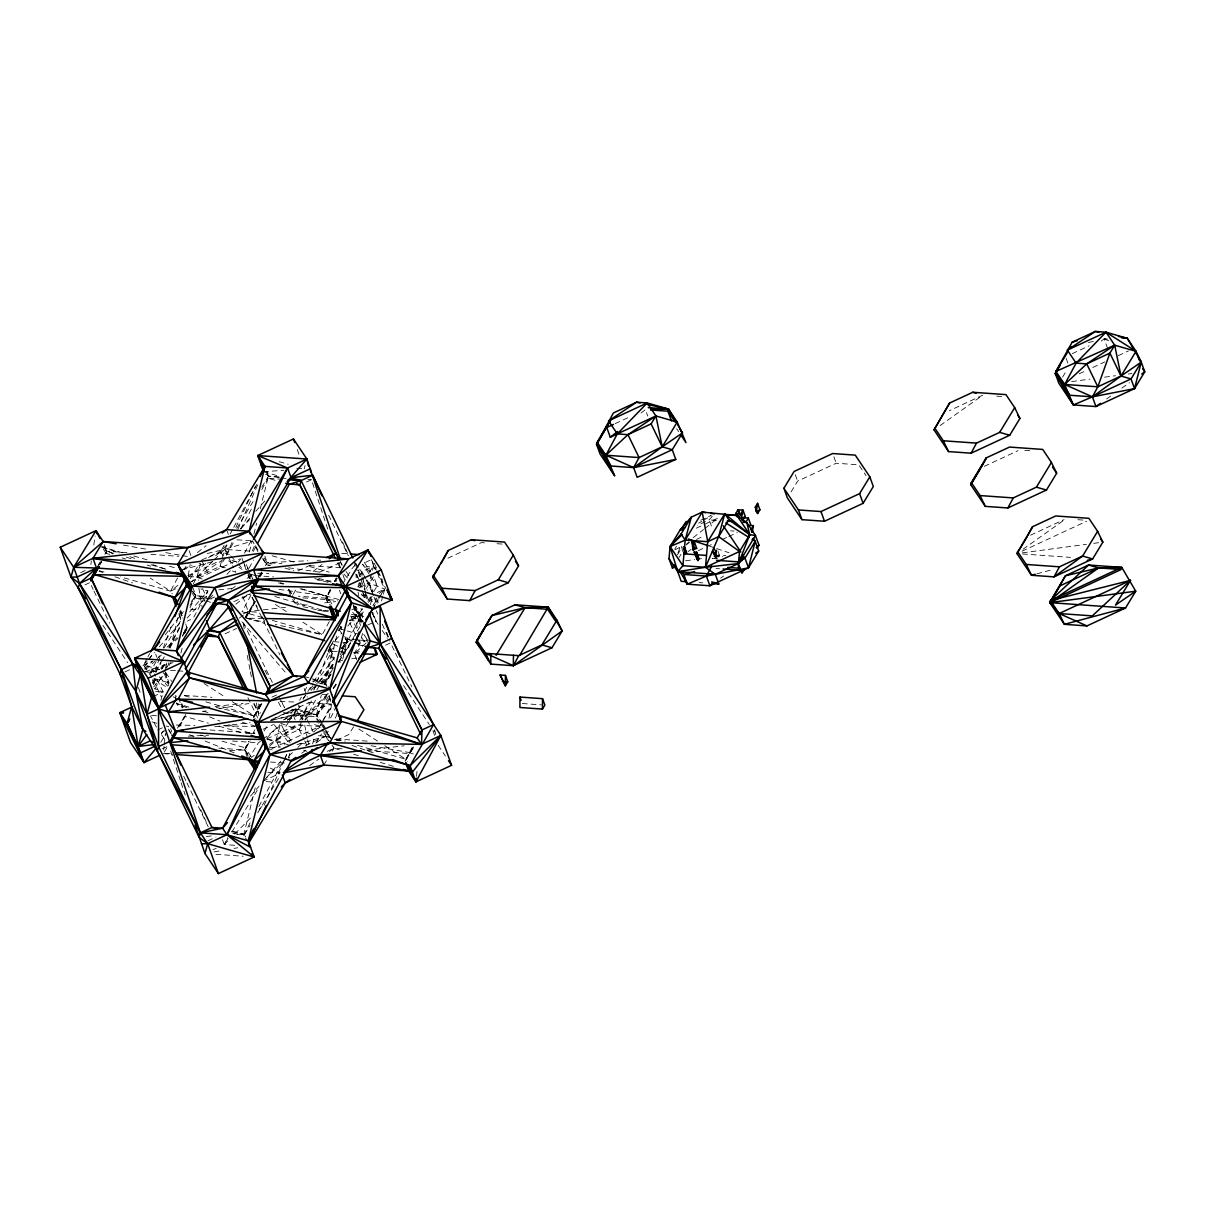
<?xml version="1.0" encoding="UTF-8"?>
<svg xmlns="http://www.w3.org/2000/svg" width="1205" height="1205" viewBox="0 0 1205 1205"><rect width="100%" height="100%" fill="white"/><g stroke="black" fill="none" stroke-linecap="round" stroke-linejoin="round"><path stroke-width="0.75" stroke-dasharray="5 3.75" d="M712.291 552.161L715.74 556.77L715.906 550.489L718.225 556.951L713.255 556.605M163.699 749.947L164.091 746.257M164.287 744.419L165.462 733.363M416.493 776.351L417.081 770.823M90.842 564.588L91.384 561.018M93.794 544.946L95.135 536.029M711.884 551.453L715.74 556.77L717.02 548.621L719.355 555.098L717.096 558.804L712.125 558.457L719.355 555.098L714.384 554.737L712.637 549.887M188.191 575.644L190.179 564.588M316.614 742.581L325.546 736.21L326.57 730.848M328.98 718.346L331.405 705.859M165.567 667.886L166.893 662.494M170.417 648.079L178.777 613.872M180.916 653.08L182.678 645.88M255.219 787.844L243.335 836.451L247.04 839.734M318.331 723.286L315.996 716.824L321.283 695.21M323.919 684.41L331.842 652.01L329.598 647.371M336.647 636.059L324.763 684.666L312.562 681.171M342.747 659.06L347.597 639.253L346.317 635.728M249.39 551.95L252.101 541.165M253.909 533.966L256.62 523.181M260.235 508.796L268.504 476.096L266.757 471.245M109.685 554.375L106.115 553.351L106.703 551.212L104.368 544.75M150.67 674.092L152.056 669.001L156.68 660.385M160.852 700.406L163.157 691.926L154.436 673.911M257.9 551.709L252.658 540.909L224.717 549.36L201.551 560.114L196.927 577.105L193.387 583.702M189.998 607.682L195.843 595.737L192.936 587.648M227.037 545.052L224.717 549.36L220.093 566.35L221.675 569.619M185.781 714.384L179.033 728.001M270.191 565.748L266.621 564.723L267.209 562.599L264.874 556.138M304.187 468.865L305.076 465.582M247.537 758.035L244.63 749.947L248.727 741.256M261.741 704.051L253.396 717.803L260.129 704.187M250.053 822.864L243.335 836.451L250.053 825.395M269.513 746.317L276.005 740.262L280.178 724.973M330.17 589.471L326.058 598.162L327.971 603.449M337.174 578.038L336.27 581.352L314.144 579.786M288.507 758.096L289.893 753.005M301.491 721.027L299.171 729.507L303.931 739.343M301.943 719.325L303.796 712.532L309.188 702.47L331.737 704.066L327.941 693.493L302.124 719.671M320.153 723.015L315.996 716.824L327.986 693.417M333.243 667.811L324.763 684.666L331.48 673.61M312.592 743.937L314.445 737.144M357.9 586.79L358.834 583.386M360.687 576.593L362.072 571.501L373.655 566.124L371.321 559.647L363.277 563.383M341.738 651.212L347.01 641.391L347.597 639.253L346.227 635.909M355.821 635.366L348.682 620.635L360.25 615.258L362.103 608.45M373.445 595.406L369.016 583.1L373.655 566.124L361.033 567.57M362.569 633.363L359.783 643.545L352.478 656.77M370.402 604.609L372.722 596.114M381.518 600.933L382.904 595.842M383.371 594.14L384.757 589.034L378.415 575.945M413.496 747.582L405.136 761.334L411.884 747.718M678.023 552.884L680.494 546.031M154.827 671.019L160.657 655.204M163.232 648.154L172.3 623.542M203.976 601.506L207.863 590.962L200.753 588.914M313.872 690.164L327.911 653.261M328.573 651.498L330.577 646.226M226.419 555.023L232.49 541.422M237.792 529.522L259.015 481.91M252.282 550.941L254.556 545.835M264.196 805.136L283.898 760.927M284.666 759.225L286.941 754.119L289.546 758.035M245.293 618.029L254.737 600.858M235.803 527.444L255.279 486.745M234.674 845.292L224.266 844.554L227.519 837.776M261.651 703.584L253.396 717.803L261.124 702.726M330.351 589.787L326.058 598.162L328.106 603.193M334.644 581.413L336.361 578.069M99.955 564.829L101.717 561.545L99.789 564.723M177.542 578.038L170.492 591.158L172.24 593.764M147.025 658.502L143.516 665.039L152.237 678.054M147.899 656.861L149.661 653.592M155.746 671.516L161.892 660.054M168.926 646.965L180.328 625.681M155.791 672.601L161.063 662.78M161.937 661.138L164.573 656.228M168.971 648.049L179.5 628.408M224.055 545.368L220.545 551.92L213.18 557.689M230.2 533.905L232.836 528.995M233.71 527.368L258.292 481.533M154.888 688.929L163.669 672.556M164.543 670.929L168.941 662.735M184.742 633.273L186.504 630.004L185.269 626.6M226.66 555.144L234.568 540.412M240.714 528.965L253.005 506.04M261.786 489.682L267.932 478.219L265.311 474.318M166.591 667.886L169.212 662.976M193.809 617.141L207.863 590.962L188.432 613.33M244.495 553.125L251.514 540.021M253.246 551.438L255.882 546.528M249.104 568.112L253.502 559.918M262.223 572.932L260.461 576.216L262.118 572.857M250.866 595.285L242.054 611.688L263.443 617.819M245.157 617.291L248.23 611.553L242.521 595.677M254.903 601.355L246.046 617.864L255.159 601.747M255.219 601.792L246.423 618.195L264.241 623.316M253.396 717.803L261.365 702.937M253.125 733.062L254.888 729.778M334.568 581.277L336.316 577.993M329.281 621.569L322.247 634.689L275.312 624.476M299.653 700.391L301.401 697.123M304.91 690.57L306.673 687.302M333.408 640.909L328.061 650.866L335.336 661.711L340.533 662.072M338.741 630.953L341.422 625.967M304.865 719.957L317.156 697.032M324.175 683.943L332.957 667.57M258.834 806.507L283.416 760.671M284.305 759.03L286.941 754.119M340.262 654.722L364.859 608.887M318.451 728.844L331.737 704.066L303.796 712.532L270.583 720.394L309.188 702.47M330.577 717.879L334.086 711.342M305.392 745.549L325.546 736.21L328.182 731.284M335.216 718.165L336.978 714.881L333.981 708.706M229.854 750.625L244.63 749.947L250.143 740.473M405.136 761.334L413.405 747.115M98.343 564.964L100.196 561.907M104.835 554.27L106.703 551.212L104.217 546.483M99.548 564.166L101.416 561.078M184.079 569.453L185.947 566.395M190.3 578.656L199.684 563.202M144.585 666.952L152.252 654.3M157.448 658.939L159.361 655.791M164.166 647.883L182.407 617.849M190.089 605.211L195.843 595.737L193.131 591.022M236.828 528.242L254.119 499.804M261.786 487.151L268.504 476.096L266.847 472.932M153.487 683.19L157.328 676.864M162.118 668.971L165.959 662.645M182.286 635.773L187.076 627.88L185.811 624.356M169.046 665.386L170.974 662.223M249.601 578.4L251.453 575.342L249.209 570.718M161.41 733.95L163.353 730.757M258.849 576.351L261.636 571.773M265.356 565.657L267.209 562.599L307.862 560.762M259.12 577.09L261.937 572.45M160.747 742.401L165.386 734.764M177.421 728.136L184.847 715.906M164.242 752.116L167.947 746M293.086 594.366L296.791 588.251M330.697 590.525L326.058 598.162L298.403 596.204M342.732 583.898L352.026 568.609L356.891 562.871M251.032 756.499L245.218 747.823L248.968 741.632M248.245 756.228L244.63 749.947L250.203 740.789M264.091 731.089L267.811 724.988M359.256 576.126L362.072 571.501L355.37 569.573M248.125 759.647L258.337 742.837L261.259 740.548M366.215 588.507L373.64 576.276L377.135 585.976L373.414 592.092M288.507 722.172L283.823 729.899L291.58 741.467M289.456 720.62L298.84 705.166M287.588 719.822L293.448 715.213L299.202 705.738M303.042 699.412L306.883 693.101M307.847 691.519L312.637 683.612M313.601 682.03L331.842 652.01L330.095 648.862M367.856 601.265L372.496 593.628M369.332 600.753L372.209 596.008M316.87 689.832L319.747 685.088M320.711 683.506L334.147 661.379M341.828 648.742L347.597 639.253L358.006 639.991M222.518 839.704L224.266 844.554L228.107 838.243M231.947 831.917L258.834 787.663M299.819 720.183L312.291 699.638M321.901 683.822L332.459 666.44M339.162 660.973L360.28 626.193M302.063 724.762L299.171 729.507L276.005 740.262L265.371 739.509L279.665 724.717M372.722 608.841L378.28 599.713M379.214 598.177L384.757 589.034L369.016 583.1L366.938 580.012M257.719 812.757L279.801 776.397M322.398 723.362L316.569 714.686L283.401 712.336L293.448 715.213L315.996 716.824L328.468 696.279M333.273 688.371L337.114 682.045M314.083 731.736L319.491 726.525L322.368 721.78M323.332 720.198L331.962 705.979M315.921 743.154L321.539 733.89M323.829 765.024L327.534 758.909M332.173 751.272L334.026 748.215L332.866 744.976M353.577 726.781L348.893 734.508L333.996 741.421M413.24 746.844L405.724 759.195L407.471 761.801M674.68 549.284L676.562 546.166M677.421 554.857L682.06 547.221M679.108 557.418L681.006 554.315M686.669 544.976L688.567 541.858M712.788 549.977L715.74 556.77L714.776 552.342L717.02 548.621M714.61 558.623L716.87 554.918L714.535 548.456L715.74 556.77M791.113 491.851L797.605 481.157L836.21 463.232L858.758 464.829L866.034 475.674M1062.554 377.15L1066.274 371.035M152.222 683.31L156.243 677.044M161.289 669.212L165.326 662.931M182.467 636.285L186.504 630.004M326.404 686.127L325.335 682.542L331.39 673.128M338.439 662.163L353.577 638.635M96.49 568.022L100.346 562.148M256.996 579.409L261.816 572.074M178.461 726.781L185.193 716.508L208.36 723.151M358.518 586.986L362.841 581.021M369.332 572.089L373.655 566.124L375.403 569.332M372.872 605.437L380.434 594.999M381.518 593.508L384.757 589.034L374.83 593.643M303.133 698.343L305.377 695.436M309.881 689.591L314.385 683.747M315.514 682.286L335.758 655.987M341.392 648.697L347.01 641.391L345.79 637.987M272.466 720.183L293.448 715.213L316.569 714.686L332.324 694.246M165.281 634.779L183.386 611.643M191.309 601.521L195.843 595.737L206.251 596.475M283.371 719.897L293.448 715.213L300.241 706.537M313.827 689.185L318.346 683.401M319.491 681.955L335.336 661.711M315.996 716.824L329.583 699.457M226.615 544.931L220.545 551.92L205.437 558.924M241.181 528.152L249.676 518.361M255.746 511.372L265.462 500.195M147.146 660.852L143.516 665.039L159.497 669.634M148.366 659.451L154.436 652.462M159.286 646.874L181.142 621.705M160.732 668.278L165.597 662.69M153.683 686.925L165.823 672.947M329.522 647.07L341.663 633.092M347.733 626.103L363.503 607.938M311.041 690.405L317.111 683.416M318.331 682.015L332.896 665.235M340.172 656.861L349.887 645.669M305.196 720.198L328.272 693.628M333.122 688.04L337.972 682.452M250.519 796.068L259.015 786.278M266.29 777.888L280.87 761.108M712.291 516.282L709.188 519.852L697.605 525.229M187.106 618.044L204.534 598.945M226.932 574.393L230.667 570.311M238.123 562.117L240.608 559.391M284.862 719.34L295.255 708.57L316.569 714.686L321.223 722.623M240.488 528.814L249.571 519.641M158.744 657.629L161.334 655.008M169.122 647.145L178.189 637.972M183.386 632.73L187.272 628.799M333.243 688.206L335.834 685.585M224.266 844.554L229.462 839.313M234.644 834.071L251.499 817.02M259.286 809.158L261.877 806.537M212.803 561.244L191.731 581.94M214.129 559.933L224.717 549.36L252.372 551.318M209.354 598.704L214.656 593.417M144.374 669.106L152.372 661.379M167.058 647.206L177.738 636.903M184.41 630.456L187.076 627.88L185.043 622.849M264.016 780.042L292.423 752.628M297.846 747.401L303.253 742.19M338.289 630.305L343.485 625.47M145.7 669.634L154.843 661.319M366.139 642.928L354.391 653.607L357.298 661.681M368.369 602.334L373.836 597.906M379.289 593.478L384.757 589.034M197.364 552.628L206.145 545.714M313.134 571.411L321.916 564.497M641 413.059L645.383 409.61L647.718 416.071M262.72 739.388L281.744 724.431M693.237 537.626L703.479 529.567M704.94 528.423L718.105 518.06L702.997 525.079M1101.234 341.135L1104.172 338.831L1107.726 338.741M177.858 585.389L170.492 591.158L120.605 576.849M188.161 577.316L205.814 563.458M235.834 604.217L247.612 594.984M239.223 618.12L248.23 611.553L287.362 607.109M301.717 753.2L306.191 750.007M251.182 757.478L254.225 755.309M269.483 744.449L296.942 724.913L319.491 726.525L322.609 731.164M309.625 765.582L318.783 759.06M329.462 751.468L334.026 748.215L345.097 748.998M688.04 551.634L691.098 549.465M720.56 578.189L723.602 576.02M940.126 425.546L982.828 395.165L949.269 410.739M1106.612 398.96L1112.712 394.607M1121.87 388.1L1129.492 382.678M1023.045 549.239L1064.226 519.927M231.194 589.275L235.547 586.278M247.115 578.325L251.453 575.342L252.734 578.867M161.35 733.092L167.133 729.115M223.347 559.466L196.927 577.105L186.293 576.351M279.183 746.814L276.005 740.262L299.322 724.702M698.614 523.181L701.777 521.328M703.343 520.409L711.221 515.77M675.387 549.631L682.994 545.684M80.66 572.646L85.495 570.402M84.907 584.892L89.863 582.587L93.147 589.35M306.492 482.015L311.462 479.711L328.302 530.787M183.612 569.061L192.002 565.16M187.98 575.568L218.195 561.545M175.599 588.793L170.492 591.158L150.188 578.069M190.887 581.699L240.157 558.819M211.342 598.493L214.656 596.957M187.227 621.132L190.631 619.551M297.936 570.914L311.372 564.678M615.183 423.633L630.29 416.614M233.83 601.657L250.369 593.975L243.259 596.083M319.897 572.044L340.036 562.69L343.5 562.931M243.199 613.887L248.23 611.553L259.301 612.336M125.034 671.878L131.646 668.805M142.973 665.672L152.628 661.183M225.064 633.8L236.647 628.423M145.428 672.074L152.056 669.001L173.008 662.66M359.09 587.709L369.016 583.1L372.993 591.293M447.883 558.186L481.443 542.596L484.922 542.852M153.231 696.535L163.157 691.926L154.421 688.627M351.815 609.805L358.533 606.687M367.721 625.034L375.99 621.193L378.069 624.28M157.75 729.929L162.856 727.564M329.763 650.067L336.557 646.919M343.35 643.756L353.547 639.027M368.052 639.704L359.783 643.545L352.417 643.033M359.211 651.363L354.391 653.607L357.9 653.713M271.999 697.093L278.716 693.99M162.329 748.832L168.941 745.759M385.57 645.187L390.541 642.883L394.638 651.333M271.758 719.49L295.255 708.57L303.012 720.138M700.738 520.244L710.965 515.499M263.232 729.251L273.309 724.567M696.294 528.197L701.325 525.862M1072.269 353.637L1089.064 345.85M287.257 720.213L303.796 712.532L314.912 735.442M266.727 738.951L297.274 724.702M686.353 544.133L689.712 542.566M696.43 539.448L703.133 536.33M271.908 748.606L319.491 726.525M698.267 550.655L705.076 547.507M706.763 546.724L711.869 544.344M722.066 539.614L727.157 537.249M728.859 536.466L737.355 532.52M1079.228 373.791L1086.036 370.643M1092.83 367.48L1104.714 361.967M1118.315 355.656L1128.513 350.911M262.675 781.337L279.665 773.459M327.233 751.363L334.026 748.215L339.358 749.841M984.319 466.32L1017.894 450.73M207.908 840.834L215.951 837.098M213.014 849.781L216.222 848.29M1030.516 535.201L1064.075 519.626M1022.036 551.212L1086.609 521.238M297.078 744.63L325.546 736.21L329.101 737.219M181.94 569.845L212.366 561.756M1036.887 573.821L1053.065 569.498M1088.431 342.551L1093.673 341.316M207.245 553.502L224.717 549.36L229.553 554.616M351.709 617.035L360.25 615.258L363.759 616.568M328.483 610.302L317.879 610.513M338.982 661.063L342.612 660.43M351.709 658.819L357.177 657.87M214.068 851.92L219.521 850.956M234.086 848.395L237.716 847.763M202.455 711.522L206.16 710.875M219.129 708.645L248.772 703.539M1071.637 381.563L1089.923 379.123M1104.533 377.18L1115.499 375.719M1128.302 374.017L1131.962 373.52M685.585 560.792L694.713 559.572M696.55 559.331L703.856 558.352M714.821 556.891L725.787 555.43M1022.427 552.839L1086.398 544.329M1093.718 543.35L1099.201 542.627M206.356 836.526L211.764 835.893M302.259 605.422L309.715 604.564M324.627 602.877L335.803 601.611M215.168 706.492L243.109 703.328M214.701 726.751L250.098 722.729M251.107 733.559L254.842 733.137L199.533 729.221M366.907 750.022L404.172 745.79M218.783 589.832L231.526 588.507M279.379 477.587L268.504 476.096L263.564 471.712L283.883 470.296M361.982 595.195L365.718 594.939M269.348 747.748L280.554 746.98M317.111 560.34L320.801 560.174M188.311 736.165L208.631 735.231M245.594 733.559L254.842 733.137M165.16 753.547L172.556 753.215M141.693 671.697L155.927 671.366M236.798 834.493L243.907 834.327L245.654 836.933M257.674 573.249L268.896 573.444M263.247 618.511L246.423 618.195L264.482 622.126M176.246 725.033L194.954 725.365M224.868 725.922L254.782 726.464M280.012 701.521L294.607 702.003M1107.651 348.531L1104.172 338.831L1109.368 339.192M996.716 396.144L1005.377 396.761M1024.777 450.324L1033.438 450.926M1077.903 519.701L1086.579 520.319M278.912 476.834L268.504 476.096L266.425 472.993M307.923 479.454L311.462 479.711M282.678 479.274L267.932 478.219L275.041 480.253M716.342 520.364L709.188 519.852L712.095 527.941M730.576 530.818L734.146 531.074M1022.488 553.969L1070.492 557.373M713.601 555.942L722.834 556.59M497.063 543.711L503.991 544.208M716.026 568.519L719.551 568.775M237.054 539.795L252.658 540.909M341.753 553.351L348.682 553.848M699.126 582.602L702.696 582.859M126.977 552.658L106.703 551.212L101.747 546.844L123.136 552.975M150.941 554.36L178.596 556.318M264.091 557.945L267.209 562.599L281.955 563.639M309.61 565.612L340.955 567.826M255.144 575.598L273.58 576.909M302.696 597.876L337.731 600.361M192.348 593.523L195.27 597.861L204.473 598.508M206.326 598.644L211.854 599.036M351.393 614.625L360.25 615.258L355.038 606.537M190.495 609.218L199.171 609.835M349.284 620.47L363.157 621.449L360.928 608.63M359.738 640.126L370.146 640.864M333.981 641.723L350.565 642.898M337.159 651.498L328.061 650.866L335.306 652.251M338.982 651.634L346.257 652.146M353.532 652.658L360.807 653.185M342.25 652.749L345.715 652.99M153.638 672.269L152.056 669.001L159.422 669.528M170.492 670.311L176.02 670.703M177.858 670.824L183.386 671.215M146.905 672.059L153.833 672.556M522.307 703.524L541.376 704.88M322.006 694.411L327.534 694.803M155.626 691.58L164.302 692.197M184.32 695.375L211.975 697.333M318.451 735.698L325.546 736.21L332.58 738.665M336.075 738.906L367.42 741.12M299.925 743.44L309.128 744.088M232.52 741.015L258.337 742.837M367.224 750.564L413.315 753.833M218.813 748.124L244.63 749.947L250.444 756.755M163.308 753.637L172.526 754.285M270.522 762.012L285.269 763.051M267.841 772.254L279.997 773.113M266.139 781.593L274.815 782.211M232.851 833.544L243.907 834.327L231.465 830.757M215.891 854.3L243.169 856.228M296.716 468.233L302.319 468.715M151.559 715.333L157.147 715.815M281.187 477.828L286.624 478.581M192.348 591.655L195.843 595.737L204.895 596.972M262.75 558.939L266.621 564.723L270.297 565.235M288.613 567.796L321.599 572.405M279.003 589.381L326.645 596.038L332.459 604.714M123.437 545.112L149.194 549.706M165.748 552.643L180.464 555.264M182.317 555.595L187.829 556.574M336.059 739.493L345.263 741.135M371.019 745.714L413.33 753.245M312.908 679.876L325.335 682.542L328.829 687.754M291.731 709.353L316.569 714.686M231.481 831.661L243.907 834.327M302.997 606.687L328.272 612.185M216.072 707.425L253.969 715.68L257.463 720.876M278.46 582.813L283.853 584.32M300.06 588.793L341.452 600.256M279.183 461.696L288.115 464.256M263.564 471.712L277.783 475.794M272.149 555.806L295.315 562.449M309.58 566.531L329.176 572.164M314.731 578.52L330.773 583.13M229.417 554.466L220.545 551.92L223.151 555.821M232.008 560.461L237.34 561.997M250.022 574.062L257.147 576.095M280.313 582.753L283.883 583.762M301.702 588.884L326.645 596.038L330.411 604.428M225.32 567.841L220.093 566.35L196.927 577.105L197.56 580.765M133.83 556.032L148.079 560.129M169.468 566.26L176.593 568.308M274.876 596.505L328.332 611.839M122.157 557.945L125.712 558.969M147.1 565.1L150.655 566.124M340.066 628.889L345.383 630.411M347.161 630.923L359.602 634.493M195.27 597.861L204.142 600.406M205.919 600.918L211.252 602.44M345.067 638.499L347.01 641.391L350.565 642.401M357.674 644.449L363.006 645.97M99.217 570.718L104.564 572.255M272.345 620.379L322.247 634.689L301.928 621.599M304.022 676.427L325.335 682.542L326.736 685.916M154.014 678.566L169.995 683.16M314.641 724.642L321.75 726.69M184.486 695.737L189.833 697.273M205.859 701.867L253.969 715.68L255.204 719.084M336.225 739.268L343.365 741.316M357.614 745.398L405.724 759.195L383.853 745.097M188.944 707.079L176.472 703.494L175.403 696.475M203.193 711.161L208.54 712.697M242.401 722.413L256.65 726.495M267.344 739.207L284.772 744.208M219.054 726.223L243.997 733.378M267.39 748.516L272.722 750.052M200.663 735.05L206.01 736.571M222.051 741.18L245.218 747.823M151.966 721.885L157.313 723.422M166.245 725.982L168.775 726.751M267.209 562.599L274.318 564.768M284.967 568.037L293.854 570.748M318.723 578.355L331.149 582.166M113.797 553.396L106.703 551.212L103.585 546.573M126.239 557.192L131.571 558.819M151.107 564.799L165.311 569.152M353.577 754.194L360.672 756.363M380.208 762.343L394.427 766.681M280.644 723.286L313.164 734.794M303.54 750.173L306.913 751.302M709.594 546.181L714.896 547.974M716.674 548.576L729.055 552.764M106.115 553.351L101.747 546.844L119.37 552.99M129.929 556.68L135.216 558.518M152.839 564.663L166.923 569.588M99.126 571.23L102.636 572.465M114.972 576.773L132.58 582.919M334.342 739.283L339.629 741.12M351.965 745.428L374.86 753.411M223.588 567.66L220.093 566.35L224.898 558.427L232.716 563.398M232.339 570.959L235.834 572.285L232.655 565.732M202.169 579.078L196.927 577.105L198.509 580.373M276.005 740.262L289.998 745.549M347.597 639.253L352.779 641.316M354.511 642.009L363.142 645.443M186.926 707.742L176.472 703.494L179.379 707.832M209.595 716.915L220.048 721.147M228.769 724.687L251.438 733.86M189.441 734.704L194.668 736.827M205.121 741.06L234.764 753.065M1104.172 338.831L1109.052 340.955M351.709 616.342L363.157 621.449L355.806 606.281M333.137 644.118L347.853 650.685M270.281 768.127L280.087 772.51M173.159 696.761L178.159 699.186L175.538 695.27M238.967 567.374L242.085 569.378M153.803 679.063L167.857 688.01M275.373 604.473L286.308 611.522M101.747 546.844L112.683 553.893M358.849 728.98L377.602 741.075M203.976 683.446L225.847 697.544M232.098 701.566L253.969 715.68M369.95 572.285L362.584 564.286L369.86 575.131M321.946 729.191L329.311 737.174M230.757 555.942L236.798 562.509M238.003 563.835L242.838 569.091M152.056 669.001L154.466 671.622M159.301 676.894L167.751 686.097M344.103 574.137L347.778 578.4M361.214 594.005L364.889 598.267L358.141 579.545M241.919 621.81L287.257 674.499M352.658 612.23L362.057 623.693M274.122 724.702L288.221 741.903M676.623 428.649L678.701 431.752M714.384 554.737L717.096 558.804L714.776 552.342M364.287 562.328L370.522 571.637M370.899 576.683L377.135 585.976M355.52 562.961L358.638 567.615M359.677 569.167L365.898 578.46M346.016 571.441L349.134 576.08M382.226 630.486L387.423 638.228M352.99 604.398L360.25 615.258M363.744 634.297L367.887 640.457M438.153 745.262L445.383 756.062M361.545 637.385L366.395 644.615M339.253 629.823L344.103 637.053M329.763 648.908L334.177 658.472M288.763 589.275L292.92 595.466M297.078 601.672L299.156 604.759M295.376 603.615L291.218 597.424L288.311 589.335M248.396 575.93L250.339 578.822M323.362 724.808L325.305 727.7M321.193 724.567L324.311 729.221M325.35 730.757L330.531 738.514L326.796 730.787M323.648 732.715L330.908 743.56M331.947 745.112L334.026 748.215M325.546 736.21L329.899 742.717M192.725 591.083L195.843 595.737M244.63 749.947L248.787 756.153M165.793 672.601L171.622 681.277M168.323 729.085L171.441 733.725M168.911 730.607L170.854 733.499M156.484 727.172L150.429 715.875M161.666 734.914L165.823 741.105M403.585 685.57L429.251 724.431M102.907 625.274L127.549 662.584M255.46 545.669L259.18 552.026M262.901 558.382L266.621 564.723M322.157 724.22L324.958 728.98M325.877 730.576L330.531 738.514M288.628 589.29L291.339 594.005M292.243 595.571L297.65 604.985M376.276 570.944L385.901 588.627M362.615 622.096L354.737 607.621L362.103 622.111M340.307 561.892L342.039 565.16M252.101 597.243L257.252 607.049M262.419 616.855L264.995 621.75M264.844 670.236L269.137 678.415M278.611 696.385L284.621 707.817L281.352 701.054M253.728 703.871L258.879 713.676M371.321 559.647L376.291 569.302M377.12 570.914L382.919 582.181M374.288 563.262L382.347 579.906M373.655 566.124L375.237 569.393M376.156 597.846L380.132 606.025M365.236 578.038L362.072 571.501L362.66 575.116M366.034 579.68L373.173 594.411M328.664 515.213L348.335 555.791M395.451 653.02L411.839 686.835M372.029 612.999L375.99 621.193L372.827 612.396M340.443 561.711L342.069 565.1M337.566 562.856L340.021 567.932M354.888 606.913L362.027 621.66M354.601 607.727L361.862 622.714M350.61 615.936L357.975 631.119M356.605 637.008L359.783 643.545L359.195 639.915M248.471 569.167L246.227 564.543L248.064 569.649M252.011 597.349L279.876 654.827M224.717 549.36L227.896 555.912M228.694 557.554L231.857 564.091M304.729 740.97L307.109 745.88M272.345 682.467L242.838 621.599L244.254 628.92M278.476 702.199L280.946 707.26M201.551 560.114L208.706 574.845M281.428 724.913L290.164 742.928M202.485 588.567L208.043 600.015M254.089 703.359L259 713.496M247.944 697.74L257.78 718.014M153.05 679.74L161.229 696.611M93.96 591.053L109.535 623.166M183.687 776.186L186.142 781.262M186.971 782.949L208.269 826.901M340.217 626.269L341.723 629.628M344.75 636.345L347.01 641.391M342.536 541.964L344.826 547.1M345.594 548.802L347.884 553.938M200.783 809.715L206.145 821.705M355.234 563.112L357.478 568.203M358.231 569.905L362.735 580.087M363.488 581.774L367.254 590.269M370.251 597.047L375.508 608.932M376.261 610.634L377.768 614.023M382.271 624.205L388.281 637.791M369.016 583.1L372.571 591.745M375.418 598.644L377.557 603.826M356.8 574.559L362.494 588.371M365.326 595.285L366.757 598.734M372.435 612.547L375.99 621.193M243.244 561.41L246.724 569.86M247.432 571.547L250.203 578.295M180.283 611.101L182.332 616.132M1066.139 358.367L1067.886 363.217M833.89 456.77L836.21 463.232M795.285 474.695L797.605 481.157M432.911 730.712L434.659 735.562L434.101 730.064M374.077 597.168L376.623 604.202M386.745 632.324L389.908 641.12M358.277 571.968L365.868 593.056M366.501 594.818L369.031 601.852M363.428 593.086L365.763 599.548M356.303 574.439L357.539 577.843M342.883 574.71L345.338 581.518M297.228 449.525L299.759 456.559M353.622 606.16L360.581 625.5M339.449 590.179L340.714 593.704M326.645 596.038L329.703 604.549M325.335 682.542L326.57 685.946M304.112 688.371L307.29 697.183M248.667 571.351L251.122 578.159M241.859 558.036L243.696 563.142M244.314 564.844L247.371 573.354M247.989 575.056L249.209 578.46M227.203 531.224L228.363 534.463M293.448 715.213L296.355 723.301M189.185 550.76L190.932 555.61M180.735 610.242L182 613.767M179.756 611.281L182.211 618.09M179.078 614.987L180.916 620.093M181.97 703.795L183.235 707.335M178.461 697.785L182.136 707.998M164.829 671.155L169.122 683.069M164.242 673.294L168.7 685.63M155.701 654.089L156.861 657.327M170.613 728.739L171.773 731.977M138.394 687.528L140.834 694.336M338.756 562.494L340.503 567.781M170.688 751.046L180.554 780.991M181.142 782.753L185.209 795.074M329.07 695.104L331.209 702.274M251.453 575.342L252.523 578.927M181.458 703.946L182.527 707.546M165.356 672.962L168.564 683.717M179.229 613.164L181.172 620.048M434.704 729.748L435.849 734.914M304.729 725.214L307.32 737.912M307.682 739.734L308.435 743.365M152.613 679.876L154.089 687.136M258.653 703.931L260.416 713.089M247.236 655.399L248.637 662.72M248.983 664.542L250.038 670.025M250.399 671.863L251.453 677.346M256.364 702.967L258.834 715.77M366.697 638.786L367.344 642.265M358.081 592.152L358.713 595.812M198.84 588.085L202.32 608.239M362.946 576.939L365.01 589.637M365.311 591.444L366.486 598.704M353.607 605.452L357.719 630.848M681.729 546.392L682.452 551.393M354.481 561.41L355.068 566.832M355.852 574.047L356.258 577.647"/><path stroke-width="1.5" d="M490.887 653.667L490.812 664.106L513.36 665.702L551.965 647.778L562.178 630.968L556.936 620.168L548.215 607.154L515.032 604.789L491.866 615.544L476.849 640.277L476.261 642.416L490.812 664.106L485.57 653.291L476.849 640.277M505.437 675.372L505.347 685.796L500.12 674.981L505.437 675.372L507.757 681.834L505.347 685.796L500.12 674.981M513.435 655.279L513.36 665.702L485.57 653.291L476.261 642.416L491.866 615.544L525.079 607.682L548.215 607.154L562.178 630.968L513.36 665.702L518.752 655.656L541.919 644.901L556.936 620.168M519.973 697.062L519.897 707.486L542.446 709.082L544.856 705.121L542.521 698.659L519.973 697.062L521.132 700.286M542.446 709.082L542.521 698.659M674.393 565.205L672.495 568.323L669.001 558.623L670.085 546.543L680.283 529.733L691.293 517.156L702.214 512.08L736.918 515.514L746.769 522.518L755.49 535.532L758.984 545.232L757.086 548.35M711.643 583.491L718.813 584.003L715.318 574.303L705.467 567.299L707.742 541.693L702.214 512.08L705.693 512.607M416.297 778.189L415.906 781.879L451.589 765.311L440.834 735.427L380.193 643.741L364.287 622.94M694.366 541.873L693.071 550.007L696.686 548.335L694.366 541.873L691.881 541.693L693.071 550.007L694.201 548.155L691.881 541.693M742.25 515.002L743.018 510.122L738.032 509.76L735.788 513.466L736.948 516.704M752.387 532.143L753.411 525.621L748.441 525.275M757.583 503.344L756.303 511.492L757.659 513.526L759.918 509.82L757.583 503.344L755.339 507.064L756.303 511.492L759.918 509.82M347.718 592.544L347.055 596.219L304.022 676.427L265.416 694.351L189.592 677.858L186.986 673.957M250.339 534.433L249.164 531.209L265.025 466.395L257.75 455.55L293.433 438.982L306.868 459.03L339.991 557.975M195.074 825.018L204.971 853.517L218.406 873.565L254.089 856.996L248.275 840.834L269.98 754.526L258.337 722.187L269.784 700.858L308.39 682.934L351.408 602.726L345.594 586.564L338.319 575.719L253.502 569.709L192.348 586.037L153.954 649.239L134.659 658.201C143.29 684.982 157.147 709.896 175.569 731.194L260.385 737.204L269.98 754.526L291.294 760.626L329.899 742.717L421.524 744.389L440.834 735.427L415.906 781.879L408.631 771.034L405.724 762.946M365.672 619.822L372.722 608.841L392.032 599.894L381.277 569.995L367.826 549.947L348.531 558.909L338.319 575.719L341.813 585.419L351.408 602.726L329.703 689.049L341.346 721.388L329.899 742.717L269.98 754.526L226.947 834.719L207.652 843.681L201.476 843.816M685.253 581.081L687.332 584.184L709.881 585.781L748.486 567.856L755.204 541.346L753.125 538.258M1059.933 365.657L1055.354 373.565L1073.384 404.955L1092.438 396.852L1134.538 388.628L1141.255 362.118L1136.014 351.318L1127.293 338.304L1105.979 332.188L1095.345 331.435L1072.179 342.19L1055.926 371.426L1055.354 373.565L1058.849 383.265L1073.384 404.955L1095.932 406.552L1134.538 388.628L1144.75 371.818L1141.255 362.118L1135.667 352.598M686.594 581.714L681.217 581.337L677.737 571.637L682.919 565.702L685.193 540.096L691.293 517.156L681.081 533.966L670.085 546.543L677.737 571.637L705.467 567.299L718.662 536.617L724.762 513.676L749.766 534.659L755.49 535.532L738.469 563.548L715.318 574.303L677.737 571.637L669.001 558.623M85.465 598.855L71.005 577.12L73.686 567.284L95.933 530.667L103.208 541.512L116.087 543.801M218.406 873.565L207.652 843.681L200.376 832.836L157.358 751.137L142.823 729.447L131.707 706.522L120.063 674.182L78.28 587.965L79.515 583.461L96.49 568.022L181.307 574.032L190.646 587.98M100.075 538.575L95.933 530.667L60.25 547.236L73.686 567.284L79.515 583.461L121.298 669.664L120.063 674.182L123.738 678.445M160.099 755.128L144.013 762.599L127.082 723.512L131.707 706.522L121.298 669.664L78.28 587.965M156.168 748.245L144.013 762.599L138.183 746.437L142.823 729.447L135.849 691.354L132.881 664.286L91.098 578.084L96.49 568.022L92.996 558.322L103.208 541.512L188.01 547.537L249.164 531.209L287.573 467.992L306.868 459.03L308.405 465.928M242.326 717.02L168.58 711.793L158.533 708.902L158.593 746.618L157.358 751.137L199.141 837.355L207.652 843.681L254.089 856.996L252.432 853.848M243.847 689.275L218.451 636.873L219.672 632.354L236.21 620.319M60.25 547.236L71.005 577.12L77.18 576.984L96.49 568.022L73.686 567.284L92.996 558.322L177.813 564.332L192.348 586.037L214.897 587.633L218.391 597.334L228.438 600.211L270.221 686.428L269.001 690.947L227.218 604.729L228.438 600.211L256.996 579.409L338.319 575.719L367.826 549.947L371.05 556.605M199.141 837.355L200.376 832.836L158.533 708.902L146.95 714.279L157.358 751.137L135.849 691.354L121.298 669.664L132.881 664.286L138.198 664.663M335.111 557.779L299.879 485.088L301.114 480.569L312.697 475.192L352.839 558.036M204.971 853.517L207.652 843.681M335.834 708.058L368.323 647.507L370.146 640.864L363.79 623.226M369.167 613.104L380.193 643.741L421.976 729.959L420.741 734.478L378.957 648.26L380.193 643.741L380.132 606.025L371.863 609.866M432.64 577.331L448.23 550.474L471.396 539.72L504.579 542.069L513.3 555.083L518.542 565.898L508.329 582.708L469.724 600.632L447.175 599.021L432.64 577.331L439.132 566.636M548.215 607.154L519.626 655.384M610.302 420.56L597.153 442.205L605.889 455.219L614.61 475.719L600.075 454.029L596.58 444.329L613.405 412.954L636.571 402.199L647.206 402.952L668.519 409.067L677.24 422.081L685.976 442.596L680.78 434.854M647.221 404.488L668.519 409.067L667.947 411.206L671.426 420.906M934.026 429.884L949.615 403.027L972.781 392.273L1005.964 394.622L1014.685 407.651L1019.927 418.451L1009.715 435.261L971.11 453.185L948.561 451.589L934.026 429.884L949.615 403.027M971.335 482.557L970.748 484.681L985.298 506.371L1007.847 507.968L1046.452 490.043L1056.665 473.234L1051.423 462.434L1042.702 449.42L1009.519 447.07L986.353 457.825L971.335 482.557L980.057 495.571L985.298 506.371M1016.945 553.577L1032.549 526.721L1055.716 515.966L1088.883 518.316L1097.619 531.33L1102.846 542.13L1092.649 558.939L1054.044 576.864L1031.48 575.267L1016.945 553.577L1027.157 536.767M1049.841 602.636L1098.644 567.901L1088.597 565.024L1050.414 600.512L1130.501 580.388L1115.484 605.121L1135.743 591.188L1049.841 602.636L1065.431 575.779L1088.597 565.024L1121.78 567.374L1135.743 591.188L1125.53 607.998L1086.925 625.922L1064.377 624.326L1049.841 602.636L1065.431 575.779L1098.644 567.901L1121.78 567.374L1050.414 600.512L1059.15 613.526L1064.377 624.326L1125.53 607.998L1049.841 602.636L1060.039 585.826L1098.644 567.901L1121.192 569.498L1049.841 602.636L1059.15 613.526L1086.925 625.922M672.495 568.323L673.731 564.889M1100.511 403.298L1095.932 406.552L1092.438 396.852L1097.83 386.805L1109.895 353.125L1114.7 345.202L1105.979 332.188L1067.374 350.113L1076.095 363.127L1086.729 363.88L1109.895 353.125L1120.996 376.05L1131.043 378.927L1134.538 388.628M174.891 616.508L186.534 584.847L177.813 564.332L188.01 547.537L226.615 529.613L249.164 531.209L263.714 552.899L348.531 558.909L253.502 569.709L214.897 587.633L176.502 650.851L178.25 655.701M333.077 700.557L359.15 632.007M743.169 521.554L746.769 522.518L749.766 534.659L738.469 563.548L705.467 567.299L682.919 565.702L670.085 546.543L682.03 534.583M138.138 667.901L151.589 697.303L158.849 708.148L178.159 699.186L258.337 722.187L265.612 748.004L226.947 834.719L200.376 832.836L158.593 746.618L146.95 714.279L135.849 691.354L140.473 674.378L146.95 714.279L151.589 697.303L134.659 658.201L138.153 658.322M227.444 822.623L222.594 828.212L200.376 832.836L211.96 827.458L222.594 828.212L226.947 834.719L248.275 840.834L253.577 828.935M170.417 742.521L175.569 731.194L165.311 705.046M260.144 476.562L265.025 466.395L287.573 467.992L291.053 477.692L253.622 539.328M253.472 539.207L287.573 467.992L257.75 455.55L263.564 471.712M248.441 842.762L266.305 805.467M98.885 566.35L90.767 580.961L99.081 566.471M184.531 579.62L174.861 597.665L176.804 604.564M150.535 651.95L186.534 584.847L191.188 590.284M192.604 702.319L178.159 699.186L189.592 677.858L183.778 661.696L134.659 658.201L158.849 708.148L183.778 661.696L176.502 650.851L192.348 586.037L263.714 552.899L261.259 550.233M184.094 664.527L216.584 603.976L219.943 602.41M187.619 673.761L207.817 636.12L211.176 634.568M257.644 543.259L289.245 484.335L301.114 480.569L338.801 558.337M191.339 587.889L177.813 564.332L263.714 552.899L253.502 569.709L256.996 579.409L251.604 589.456L228.438 600.211L216.584 603.976L206.868 615.153M177.271 731.269L170.869 742.596L187.769 740.759M258.714 579.485L251.333 592.393L258.503 579.349M265.793 694.683L270.221 686.428L293.387 675.674L304.022 676.427L308.39 682.934L329.703 689.049L372.722 608.841L345.594 586.564L336.481 583.792M256.936 767.013L253.939 760.837L263.624 742.792M345.052 591.007L335.367 609.052L337.822 615.86M222.594 828.212L265.612 748.004L255.806 720.786M248.275 840.834L291.294 760.626L295.767 757.448M443.621 559.09L448.23 550.474M469.724 600.632L475.116 590.571L498.283 579.816L513.3 555.083M405.964 762.916L415.906 781.879L410.092 765.717L433.559 724.582L391.776 638.364L384.666 621.102M476.261 642.416L491.866 615.544M610.634 420.349L596.58 444.329L614.61 475.719M677.828 424.958L682.482 432.896L662.223 446.814L639.057 457.569L605.889 455.219L617.322 433.89L647.206 402.952L655.927 415.966L662.223 446.814L672.269 449.706L675.764 459.406L637.159 477.331L633.664 467.63L605.889 455.219L596.58 444.329L610.348 420.635M596.58 444.329L611.116 466.019L633.664 467.63L639.057 457.569L627.956 434.644L617.322 433.89L608.6 420.876L636.571 402.199L640.126 402.967M711.778 566.034L706.386 576.08L687.332 584.184L681.021 573.203M971.11 453.185L976.502 443.124L999.668 432.369L1014.685 407.651M980.96 467.871L986.353 457.825L970.748 484.681L980.027 469.393M1073.384 404.955L1064.663 384.44L1076.095 363.127L1105.979 332.188L1136.014 351.318L1120.996 376.05L1092.438 396.852L1069.889 395.255L1055.354 373.565L1057.207 370.507M1007.847 507.968L1013.239 497.921L1036.405 487.166L1051.423 462.434M1027.925 535.336L1032.549 526.721M1087.241 560.385L1092.649 558.939L1082.587 556.062L1059.436 566.817L1054.044 576.864L1082.587 556.062L1097.619 531.33M71.005 577.12L79.515 583.461L91.098 578.084L97.665 567.254M265.025 466.395L226.615 529.613L222.232 533.062M154.993 746.181L140.518 752.899L127.082 723.512L129.854 718.933M180.961 658.969L218.391 597.334L256.996 579.409L341.813 585.419L349.089 596.264L372.722 608.841L351.408 602.726L341.813 585.419M185.63 668.986L209.625 629.477L229.086 606.507M176.005 699.563L168.58 711.793L209.58 707.139M258.171 578.641L251.604 589.456L293.387 675.674L296.882 676.668M364.874 646.136L368.323 647.507L378.957 648.26L421.976 729.959L421.524 744.389L341.346 721.388L258.337 722.187L329.703 689.049L269.784 700.858L265.416 694.351L270.221 686.428L227.218 604.729L213.029 602.952M387.197 589.893L392.032 599.894L345.594 586.564L367.826 549.947L369.001 553.185M332.701 702.5L370.146 640.864L380.193 643.741L391.776 638.364L380.132 606.025M248.742 843.003L285.224 782.949L289.787 779.68M284.726 771.049L310.288 752.432L312.155 749.344M283.401 772.465L320.334 755.324L327.76 743.093M440.985 563.579L442.838 560.521M357.343 720.605L363.91 709.775L355.189 696.761L342.28 695.857M417.156 737.882L338.756 715.393L421.524 744.389L417.156 737.882L421.976 729.959L433.559 724.582M496.114 655.369L525.079 607.682L547.627 609.278L555.942 621.675M605.889 455.219L627.956 434.644L651.122 423.889L655.927 415.966L677.24 422.081L662.223 446.814L633.664 467.63L675.764 459.406M681.307 529.341L686.127 521.419M702.214 512.08L685.193 540.096L670.085 546.543M681.081 533.966L685.193 540.096L707.742 541.693L724.762 513.676L728.874 519.822L749.766 534.659L739.554 551.468L738.469 563.548L742.581 559.873M699.005 558.668L697.876 560.521L694.185 552.026L696.671 552.206L699.005 558.668L696.52 558.502M707.742 541.693L718.662 536.617L728.874 519.822M741.873 520.199L743.38 517.728L748.35 518.075L750.685 524.552M744.223 518.436L745.338 516.583L743.018 510.122L740.759 513.827L741.406 516.779M746.106 521.795L748.35 518.075M753.411 525.621L751.167 529.341L751.815 532.294M783.898 488.266L794.11 471.456L832.715 453.532L855.264 455.129L869.814 476.819L873.309 486.519L863.096 503.329L824.491 521.253L801.943 519.656L787.392 497.966L783.898 488.266L798.448 509.956L801.943 519.656M738.273 561.274L744.991 558.156L755.204 541.346L752.748 538.695M723.075 569.016L738.936 570.146L740.066 568.293L727.73 567.419M744.811 568.579L741.964 573.249L737.731 561.831L716.583 560.325M681.759 571.381L683.838 574.484L706.386 576.08L748.486 567.856L758.698 551.062L755.204 541.346L752.116 539.418M798.448 509.956L820.997 511.553L859.602 493.628L869.814 476.819M1138.138 357.478L1141.255 362.118L1131.043 378.927L1092.438 396.852L1064.663 384.44L1055.926 371.426L1067.193 352.884M200.753 647.1L207.817 636.12L211.372 635.065M351.408 602.726L304.022 676.427L308.872 670.839M154.406 744.554L138.183 746.437L127.082 723.512L129.236 720.53M131.707 706.522L138.183 746.437L146.829 734.508M364.949 651.89L368.323 647.507L380.193 643.741M134.659 658.201L148.095 678.249L158.849 708.148L187.272 671.396L185.193 668.293M148.095 678.249L183.778 661.696L153.954 649.239L159.617 642.009M287.167 481.623L306.868 459.03L257.75 455.55L264.377 468.188M365.401 552.824L367.826 549.947M358.623 658.683L368.323 647.507M214.505 601.265L218.391 597.334L176.502 650.851L153.954 649.239M281.322 786.88L285.224 782.949L323.829 765.024L408.631 771.034L403.314 769.408M158.849 708.148L189.592 677.858L269.784 700.858L178.159 699.186M329.899 742.717L410.092 765.717L440.834 735.427L412.411 772.179L407.215 764.437M193.613 644.946L209.625 629.477L234.809 617.788M1070.959 346.694L1067.374 350.113L1095.345 331.435L1098.9 332.188M187.844 585.57L174.861 597.665L94.683 574.664L90.571 577.993M171.818 734.945L173.761 737.837L253.939 760.837L264.317 751.152M1055.354 373.565L1064.663 384.44L1086.729 363.88L1114.7 345.202L1136.014 351.318M756.243 547.673L758.984 545.232M73.686 567.284L103.208 541.512M329.236 558.743L335.08 554.134M613.496 424.416L606.778 427.519L610.272 437.234L617.593 431.465M714.46 582.527L709.881 585.781L706.386 576.08L713.104 572.962M755.64 553.231L758.698 551.062M1141.692 373.987L1144.75 371.818L1142.671 368.73M290.42 761.65L310.288 752.432L317.518 747.462M1064.663 384.44L1097.83 386.805L1120.996 376.05L1141.255 362.118L1138.8 359.452M627.956 434.644L655.927 415.966L617.322 433.89M187.016 671.863L265.416 694.351L293.387 675.674L296.942 676.442M288.206 479.665L301.114 480.569L291.053 477.692L310.363 468.73L310.724 472.39M177.813 564.332L249.164 531.209M608.6 420.876L647.206 402.952M251.83 587.603L255.189 586.052L344.931 587.694M326.48 557.659L334.87 553.773M610.272 437.234L616.99 434.116M237.882 623.904L219.672 632.354L207.004 630.622M345.594 586.564L381.277 569.995M633.664 467.63L672.269 449.706L682.482 432.896L680.403 429.793M132.671 706.687L119.807 712.667L130.562 742.551L144.013 762.599L119.807 712.667L123.497 712.396M138.183 746.437L149.766 741.06L153.125 742.009M158.593 746.618L170.176 741.241L175.569 731.194L247.838 718.752M359.497 662.554L377.18 654.345L374.86 647.868M685.404 527.368L680.283 529.733L683.16 530.17M486.474 625.606L525.079 607.682L515.032 604.789M742.928 517.698L745.338 516.583M684.139 554.164L686.549 553.05L684.214 546.573L686.549 553.05L684.063 552.869L685.178 551.016L683.461 548.712M269.98 754.526L341.346 721.388L332.987 701.114M705.467 567.299L739.554 551.468L718.662 536.617M325.727 745.262L330.682 742.958M1055.926 371.426L1114.7 345.202L1120.996 376.05M216.584 603.976L220.138 602.922M1072.179 342.19L1077.24 340.744M694.622 571.607L683.838 574.484L687.332 584.184M739.599 559.602L744.991 558.156L748.486 567.856M265.416 694.351L308.39 682.934M1035.08 574.303L1031.48 575.267L1026.253 564.467L1017.517 551.438M214.897 587.633L256.996 579.409M283.552 772.887L323.829 765.024L320.334 755.324L310.288 752.432M373.55 654.978L377.18 654.345L373.957 647.688M291.053 477.692L312.697 475.192L321.871 495.737M188.01 547.537L92.996 558.322L181.307 574.032L175.975 572.405M250.565 591.098L269.197 588.974M183.024 730.351L175.569 731.194L173.761 737.837L261.636 739.448M408.631 771.034L320.334 755.324L361.319 750.655M251.544 586.428L260.687 586.82M337.43 559.421L348.531 558.909M176.246 753.05L220.605 751.046M650.73 409.474L668.519 409.067L675.96 421.78M94.683 574.664L182.558 576.276M265.115 618.542L334.312 619.807M363.157 653.893L377.18 654.345L375.117 651.257M1121.765 337.912L1127.293 338.304L1133.815 349.42M648.245 407.636L668.519 409.067M650.595 409.971L667.947 411.206L675.207 422.051M934.598 427.76L943.319 440.774L976.502 443.124M980.057 495.571L1013.239 497.921M726.51 514.776L736.918 515.514L749.766 534.659M338.59 558.623L299.879 485.088L285.69 483.31M727.082 521.117L732.444 521.494M743.184 522.262L746.769 522.518M1026.253 564.467L1059.436 566.817M694.201 548.155L696.686 548.335M684.063 553.848L706.22 555.415M739.448 557.764L744.991 558.156L742.928 555.083M350.414 553.969L359.09 554.586M433.213 575.207L441.934 588.221L475.116 590.571M252.312 592.935L289.185 595.556M215.544 599.292L228.438 600.211L293.387 675.674L287.362 664.241M262.991 612.592L333.047 617.562L334.538 620.65M518.752 655.656L485.57 653.291L487.905 659.768M207.817 636.12L218.451 636.873L245.986 689.17M502.44 681.458L507.757 681.834M170.884 744.72L209.595 747.462M320.334 755.324L394.08 760.551M176.216 754.556L248.125 759.647L254.36 768.941M241.738 755.897L253.939 760.837L259.467 761.229M123.543 712.983L119.807 712.667L127.082 723.512M290.239 479.078L301.114 480.569M215.77 598.463L228.438 600.211M710.89 513.39L714.369 513.917M1118.421 336.391L1127.293 338.304M217.292 828.603L211.96 827.458L170.176 741.241L180.886 765.205M253.848 595.647L333.047 617.562L329.236 606.989M972.781 392.273L976.14 393.237M999.668 432.369L1009.715 435.261M1036.405 487.166L1046.452 490.043M471.396 539.72L474.755 540.683M498.283 579.816L508.329 582.708M332.55 583.642L343.244 586.699M541.919 644.901L551.965 647.778M173.821 572.767L182.738 575.327M325.576 616.297L334.478 618.858M267.811 624.326L324.823 640.683M206.251 633.378L218.451 636.873M251.122 735.427L261.816 738.484M677.737 571.637L683.084 573.249M711.658 581.849L718.813 584.003M242.792 758.02L248.125 759.647M688.356 538.981L707.817 545.579M741.452 556.966L744.991 558.156M177.497 573.279L182.768 575.116M159 592.137L174.861 597.665L177.858 603.841M392.469 759.557L410.092 765.717M340.277 611.236L255.189 586.052L253.246 583.16M253.939 760.837L258.849 763.021M296.55 483.476L299.879 485.088M145.895 731.36L142.823 729.447L121.298 669.664M725.832 522.91L749.013 537.475M338.545 715.89L341.663 717.894M186.79 672.36L189.923 674.378M79.515 583.461L132.881 664.286L138.831 668.534M739.358 516.343L735.788 513.466L740.759 513.827L743.093 520.289M227.218 604.729L232.113 610.423M1017.848 415.348L1019.927 418.451M1052.507 467.043L1056.665 473.234M1100.767 539.042L1102.846 542.13M723.271 525.772L740.849 551.995M674.86 565.597L677.978 570.236M515.424 561.244L518.542 565.898M389.953 596.791L392.032 599.894L387.061 590.224M261.244 465.251L264.362 469.89M448.486 760.686L451.589 765.311M339.599 718.783L341.346 721.388M186.534 584.847L190.42 590.631M250.866 759.24L256.062 766.998M132.881 664.286L140.157 675.131M248.516 844.208L250.595 847.296L226.947 834.719L254.089 856.996L252.011 853.908M378.957 648.26L386.142 659.135M249.134 757.794L255.46 768.79M186.971 673.143L189.592 677.858M388.537 593.447L392.032 599.894M281.352 652.794L285.645 660.973M1086.729 363.88L1097.83 386.805M943.319 440.774L948.561 451.589M651.122 423.889L662.223 446.814M441.934 588.221L447.175 599.021M338.364 615.228L335.367 609.052L338.078 615.77M247.537 689.832L219.672 632.354L209.625 629.477L206.462 620.65M331.164 606.115L336.451 617.879M391.776 638.364L400.196 657.192M91.098 578.084L102.576 603.75M739.509 513.164L738.032 509.76L739.78 514.61M694.185 552.026L697.876 560.521L696.671 552.206M329.462 606.552L334.885 619.988M254.074 719.475L265.612 748.004M177.572 604.383L174.861 597.665L177.316 604.473M859.602 493.628L863.096 503.329M820.997 511.553L824.491 521.253M755.339 507.064L757.659 513.526M293.433 438.982L294.698 442.491M330.321 606.251L335.216 619.867M282.301 774.86L285.224 782.949M254.029 719.566L260.385 737.204M172.33 596.264L176.005 606.476M95.933 530.667L97.093 533.905M247.055 643.56L256.545 692.965M737.731 561.831L738.936 570.146M1130.501 580.388L1092.317 615.875L1059.15 613.526L1130.501 580.388"/></g></svg>
